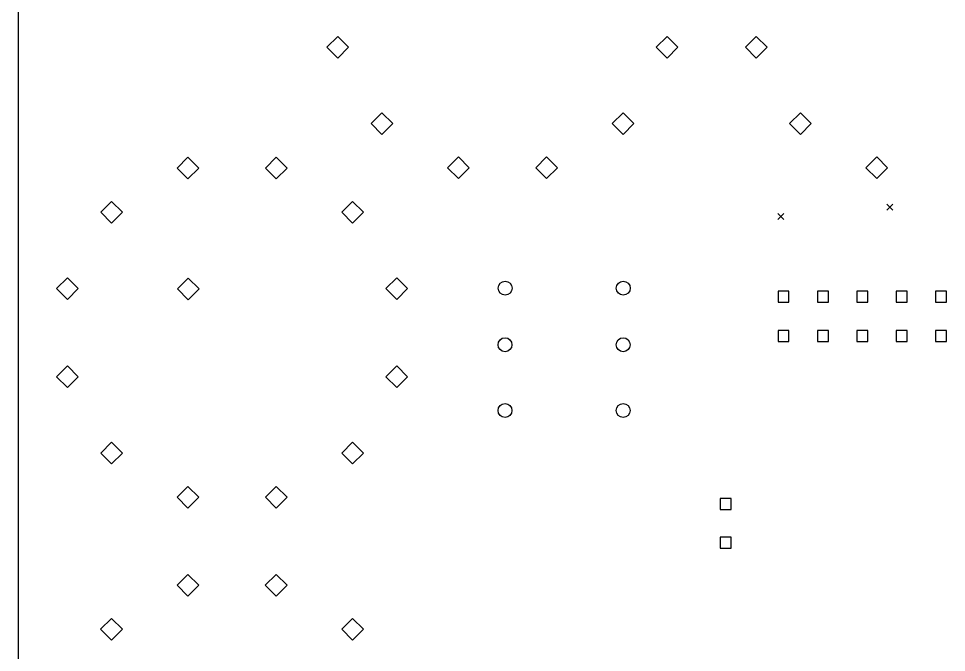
# Model space of a CAD drawing. Extents: x 18 to 145, y -73 to 84.
# Drawn here: x 19.4 to 79.3, y -34.8 to 6.2 of the extents above; entities that cross this region are included whole.
import ezdxf

# ---------------------------------------------------------------- set-up
doc = ezdxf.new("R2010")
doc.units = 0
doc.layers.add('BLACK', color=7, linetype='CONTINUOUS')

msp = doc.modelspace()

# ---------------------------------------------------------------- linework, layer by layer
at = {"layer": 'BLACK', "linetype": 'CONTINUOUS'}
for p, q in [((19.4, -54.768), (19.4, 83.6)), ((40, 5.006), (39.3, 4.306)), ((40.7, 4.306), (40, 5.006)), ((61.25, 5.006), (60.55, 4.306)), ((61.95, 4.306), (61.25, 5.006)), ((67, 5.006), (66.3, 4.306)), ((67.7, 4.306), (67, 5.006)), ((39.3, 4.306), (40, 3.606)), ((40, 3.606), (40.7, 4.306)), ((60.55, 4.306), (61.25, 3.606)), ((61.25, 3.606), (61.95, 4.306)), ((66.3, 4.306), (67, 3.606)), ((67, 3.606), (67.7, 4.306)), ((42.847, 0.075), (42.147, -0.625)), ((43.547, -0.625), (42.847, 0.075)), ((58.403, 0.075), (57.703, -0.625)), ((59.103, -0.625), (58.403, 0.075)), ((69.847, 0.075), (69.147, -0.625)), ((70.547, -0.625), (69.847, 0.075)), ((42.147, -0.625), (42.847, -1.325)), ((42.847, -1.325), (43.547, -0.625)), ((57.703, -0.625), (58.403, -1.325)), ((58.403, -1.325), (59.103, -0.625)), ((69.147, -0.625), (69.847, -1.325)), ((69.847, -1.325), (70.547, -0.625)), ((30.331, -2.797), (29.631, -3.497)), ((31.031, -3.497), (30.331, -2.797)), ((36.025, -2.797), (35.325, -3.497)), ((36.725, -3.497), (36.025, -2.797)), ((47.778, -2.772), (47.078, -3.472)), ((48.478, -3.472), (47.778, -2.772)), ((53.472, -2.772), (52.772, -3.472)), ((54.172, -3.472), (53.472, -2.772)), ((74.778, -2.772), (74.078, -3.472)), ((75.478, -3.472), (74.778, -2.772)), ((29.631, -3.497), (30.331, -4.197)), ((30.331, -4.197), (31.031, -3.497)), ((35.325, -3.497), (36.025, -4.197)), ((36.025, -4.197), (36.725, -3.497)), ((47.078, -3.472), (47.778, -4.172)), ((47.778, -4.172), (48.478, -3.472)), ((52.772, -3.472), (53.472, -4.172)), ((53.472, -4.172), (54.172, -3.472)), ((74.078, -3.472), (74.778, -4.172)), ((74.778, -4.172), (75.478, -3.472)), ((25.4, -5.644), (24.7, -6.344)), ((26.1, -6.344), (25.4, -5.644)), ((40.956, -5.644), (40.256, -6.344)), ((41.656, -6.344), (40.956, -5.644)), ((75.4248, -5.8195), (75.8248, -6.2195)), ((75.8248, -5.8195), (75.4248, -6.2195)), ((24.7, -6.344), (25.4, -7.044)), ((25.4, -7.044), (26.1, -6.344)), ((40.256, -6.344), (40.956, -7.044)), ((40.956, -7.044), (41.656, -6.344)), ((68.3891, -6.4195), (68.7891, -6.8195)), ((68.7891, -6.4195), (68.3891, -6.8195)), ((22.553, -10.575), (21.853, -11.275)), ((23.253, -11.275), (22.553, -10.575)), ((30.35, -10.594), (29.65, -11.294)), ((31.05, -11.294), (30.35, -10.594)), ((43.803, -10.575), (43.103, -11.275)), ((44.503, -11.275), (43.803, -10.575)), ((21.853, -11.275), (22.553, -11.975)), ((22.553, -11.975), (23.253, -11.275)), ((29.65, -11.294), (30.35, -11.994)), ((30.35, -11.994), (31.05, -11.294)), ((43.103, -11.275), (43.803, -11.975)), ((43.803, -11.975), (44.503, -11.275)), ((69.113557, -11.446443), (68.406443, -11.446443)), ((68.406443, -11.446443), (68.406443, -12.153557)), ((69.113557, -12.153557), (69.113557, -11.446443)), ((71.653557, -11.446443), (70.946443, -11.446443)), ((70.946443, -11.446443), (70.946443, -12.153557)), ((71.653557, -12.153557), (71.653557, -11.446443)), ((74.193557, -11.446443), (73.486443, -11.446443)), ((73.486443, -11.446443), (73.486443, -12.153557)), ((74.193557, -12.153557), (74.193557, -11.446443)), ((76.733557, -11.446443), (76.026443, -11.446443)), ((76.026443, -11.446443), (76.026443, -12.153557)), ((76.733557, -12.153557), (76.733557, -11.446443)), ((79.273557, -11.446443), (78.566443, -11.446443)), ((78.566443, -11.446443), (78.566443, -12.153557)), ((79.273557, -12.153557), (79.273557, -11.446443)), ((68.406443, -12.153557), (69.113557, -12.153557)), ((70.946443, -12.153557), (71.653557, -12.153557)), ((73.486443, -12.153557), (74.193557, -12.153557)), ((76.026443, -12.153557), (76.733557, -12.153557)), ((78.566443, -12.153557), (79.273557, -12.153557)), ((69.113557, -13.986443), (68.406443, -13.986443)), ((68.406443, -13.986443), (68.406443, -14.693557)), ((69.113557, -14.693557), (69.113557, -13.986443)), ((71.653557, -13.986443), (70.946443, -13.986443)), ((70.946443, -13.986443), (70.946443, -14.693557)), ((71.653557, -14.693557), (71.653557, -13.986443)), ((74.193557, -13.986443), (73.486443, -13.986443)), ((73.486443, -13.986443), (73.486443, -14.693557)), ((74.193557, -14.693557), (74.193557, -13.986443)), ((76.733557, -13.986443), (76.026443, -13.986443)), ((76.026443, -13.986443), (76.026443, -14.693557)), ((76.733557, -14.693557), (76.733557, -13.986443)), ((79.273557, -13.986443), (78.566443, -13.986443)), ((78.566443, -13.986443), (78.566443, -14.693557)), ((79.273557, -14.693557), (79.273557, -13.986443)), ((68.406443, -14.693557), (69.113557, -14.693557)), ((70.946443, -14.693557), (71.653557, -14.693557)), ((73.486443, -14.693557), (74.193557, -14.693557)), ((76.026443, -14.693557), (76.733557, -14.693557)), ((78.566443, -14.693557), (79.273557, -14.693557)), ((22.553, -16.269), (21.853, -16.969)), ((23.253, -16.969), (22.553, -16.269)), ((43.803, -16.269), (43.103, -16.969)), ((44.503, -16.969), (43.803, -16.269)), ((21.853, -16.969), (22.553, -17.669)), ((22.553, -17.669), (23.253, -16.969)), ((43.103, -16.969), (43.803, -17.669)), ((43.803, -17.669), (44.503, -16.969)), ((25.4, -21.2), (24.7, -21.9)), ((26.1, -21.9), (25.4, -21.2)), ((40.956, -21.2), (40.256, -21.9)), ((41.656, -21.9), (40.956, -21.2)), ((24.7, -21.9), (25.4, -22.6)), ((25.4, -22.6), (26.1, -21.9)), ((40.256, -21.9), (40.956, -22.6)), ((40.956, -22.6), (41.656, -21.9)), ((30.331, -24.047), (29.631, -24.747)), ((31.031, -24.747), (30.331, -24.047)), ((36.025, -24.047), (35.325, -24.747)), ((36.725, -24.747), (36.025, -24.047)), ((29.631, -24.747), (30.331, -25.447)), ((30.331, -25.447), (31.031, -24.747)), ((35.325, -24.747), (36.025, -25.447)), ((36.025, -25.447), (36.725, -24.747)), ((65.383557, -24.831443), (64.676443, -24.831443)), ((64.676443, -24.831443), (64.676443, -25.538557)), ((65.383557, -25.538557), (65.383557, -24.831443)), ((64.676443, -25.538557), (65.383557, -25.538557)), ((65.383557, -27.331443), (64.676443, -27.331443)), ((64.676443, -27.331443), (64.676443, -28.038557)), ((65.383557, -28.038557), (65.383557, -27.331443)), ((64.676443, -28.038557), (65.383557, -28.038557)), ((30.328, -29.728), (29.628, -30.428)), ((31.028, -30.428), (30.328, -29.728)), ((36.022, -29.728), (35.322, -30.428)), ((36.722, -30.428), (36.022, -29.728)), ((29.628, -30.428), (30.328, -31.128)), ((30.328, -31.128), (31.028, -30.428)), ((35.322, -30.428), (36.022, -31.128)), ((36.022, -31.128), (36.722, -30.428)), ((25.397, -32.575), (24.697, -33.275)), ((26.097, -33.275), (25.397, -32.575)), ((40.953, -32.575), (40.253, -33.275)), ((41.653, -33.275), (40.953, -32.575)), ((24.697, -33.275), (25.397, -33.975)), ((25.397, -33.975), (26.097, -33.275)), ((40.253, -33.275), (40.953, -33.975)), ((40.953, -33.975), (41.653, -33.275))]:
    msp.add_line(p, q, dxfattribs=at)
at = {"layer": 'BLACK'}
for centre in [(50.8, -11.25), (58.42, -11.25), (50.79, -14.9), (58.41, -14.9), (50.79, -19.15), (58.41, -19.15)]:
    msp.add_circle(centre, 0.45, dxfattribs=at)

doc.saveas('drawing.dxf')
